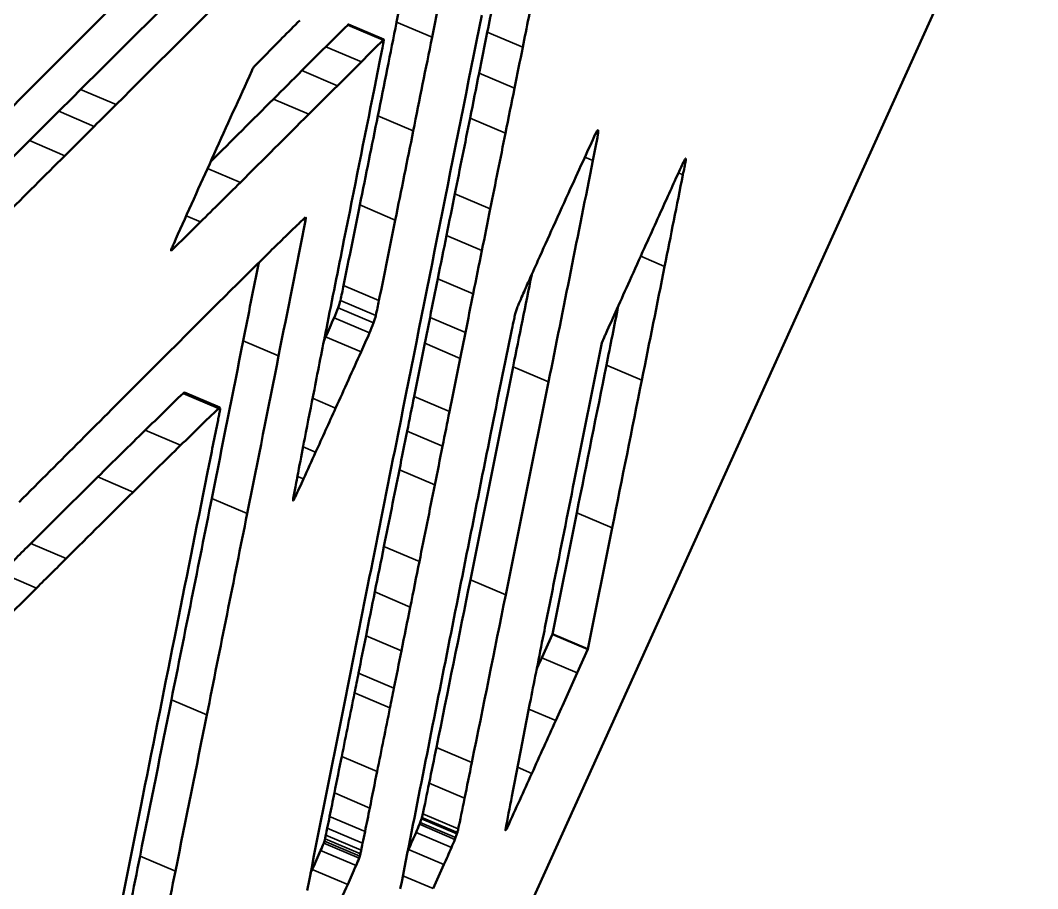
# Model space of a CAD drawing. Header units: inches. Extents: x -20.7 to 49, y -43 to 17.2.
# Drawn here: x 1.756 to 3.297, y -41.35 to -40.036 of the extents above; entities that cross this region are included whole.
import ezdxf

# ---------------------------------------------------------------- set-up
doc = ezdxf.new("R2010")
doc.units = ezdxf.units.IN
doc.header["$MEASUREMENT"] = 0
doc.layers.add('Visible (ANSI)', color=7, linetype='Continuous', lineweight=50)
doc.layers.add('Visible Narrow (ANSI)', color=7, linetype='Continuous', lineweight=35)

msp = doc.modelspace()

# ---------------------------------------------------------------- linework, layer by layer
at = {"layer": 'Visible (ANSI)'}
for p, q in [((1.946961377463195, -42.65952910572965), (3.29707383411534, -39.67531690599644)), ((2.306599696229872, -40.0646256978393), (2.252962986163107, -40.04181233912674)), ((2.764130984300378, -40.24458322680731), (2.764049211584018, -40.24454844633124)), ((2.595118806352422, -40.73308736266885), (2.636904965310651, -40.52394859040663)), ((2.636904965310651, -40.52394859040663), (2.640313280667537, -40.51600580117143)), ((2.058537508205299, -40.62205566691644), (2.004900798138535, -40.59924230820388)), ((2.598977925833698, -40.78124769424762), (2.562029233703281, -40.96506013633564)), ((2.65261463590046, -40.80406105296017), (2.615665943770042, -40.9878734950482)), ((2.562029233703281, -40.96506013633564), (2.545976318948759, -41.00089359877755)), ((2.615665943770042, -40.9878734950482), (2.562029233703281, -40.96506013633564)), ((2.615665943770042, -40.9878734950482), (2.599613029015524, -41.02370695749011))]:
    msp.add_line(p, q, dxfattribs=at)
for centre, major_axis, ratio, start_param, end_param in [((-1050.083601350025, -3035.2079447508), (1335.925260140134, 3140.906902479115), 0.160787303264986, 0.3812311544483746, 0.3815151542309803), ((-15.55699153155856, -70.82983405659097), (-17.49932376614986, -41.14283070001152), 0.1607873032649859, 2.482102995321256, 2.486595824912444), ((-15.5033548214918, -70.85264741530352), (-17.49932376614986, -41.14283070001152), 0.160787303264986, 2.482102995321254, 2.486595824912444), ((974.516962057977, 2722.550165738964), (-1230.608132709628, -2893.294777485647), 0.160787303264986, 0.3772932020384303, 0.3774932322031823), ((2921.544748888473, 4981.47365104652), (-2857.826049853836, -6719.062685534493), 0.160787303264986, 5.622105842892255, 5.622125907168014), ((974.5705987680437, 2722.527352380252), (-1230.608132709627, -2893.294777485647), 0.160787303264986, 0.3772932020384285, 0.3774932322031805), ((2921.59838559854, 4981.450837687808), (-2857.826049853836, -6719.062685534493), 0.160787303264986, 5.622105842892255, 5.622125907168014), ((1364.755043429022, 2307.086042225688), (1332.627146702965, 3133.152675824945), 0.1607873032649859, 2.483182192567149, 2.483486192566565), ((-10.81664872265181, -77.049427117383), (16.51189710913262, 38.82128226070027), 0.1607873032649861, 0.3819063365682815, 0.3841223363486339), ((-1284.946318553357, -3697.044140316798), (1629.196911785764, 3830.420741642982), 0.1607873032649859, 0.3777320838419715, 0.3777601398159368), ((2.241964388895523, -40.07096409669884), (0.01264112168021656, 0.02972066441524261), 0.160787303264986, 0.2890023348540421, 0.3777320838447613), ((2.251330152199486, -40.04565131097642), (0.00163283396362295, 0.003838971849673411), 0.1607873032649861, 8.735934917116838e-13, 0.2890023348540013), ((-40.78892842439024, -114.2747052840805), (-42.18983981112356, -99.19294367062109), 0.1607873032649859, 2.479963524121317, 2.482102995321226), ((-4.52692896977834, -59.11199842003629), (8.504233045878895, 19.9943852182944), 0.1607873032649861, 0.3841214835171556, 0.387761482512337), ((2.295601098962287, -40.0937774554114), (0.01264112168021656, 0.02972066441524262), 0.160787303264986, 0.2890023348540427, 0.3777320838447618), ((2.304966862266251, -40.06846466968898), (0.001632833963622936, 0.003838971849673417), 0.160787303264986, 5.664922618035369, 6.572187642037415), ((-40.73529171432347, -114.2975186427931), (-42.18983981112358, -99.19294367062109), 0.160787303264986, 2.479963524121313, 2.482102995321224), ((783.3888519566156, 1303.327381702917), (-764.5381132963735, -1797.513011325982), 0.1607873032649861, 5.622125907168016, 5.622177666906689), ((-79.7078409688327, -272.8380418939645), (103.6968629525482, 243.8027053840756), 0.160787303264986, 0.3777601398159298, 0.3782472603736073), ((-1284.89268184329, -3697.066953675511), (1629.196911785764, 3830.420741642982), 0.160787303264986, 0.3777320838419707, 0.3777601398159361), ((1.683247037197491, -41.16152992691612), (0.6036785124566082, 1.419314435640202), 0.1607873032649861, 5.626913993109818, 5.647505811202831), ((1.850703809847003, -40.86922098759619), (0.440958920610988, 1.036742816968301), 0.160787303264986, 5.647506724957803, 5.664922618034511), ((783.4424886666824, 1303.304568344205), (-764.5381132963735, -1797.513011325982), 0.1607873032649861, 5.622125907168016, 5.622177666906689), ((-84.29882040489912, -287.1061799958695), (110.4077304846504, 259.5806914601766), 0.160787303264986, 0.387762436857745, 0.3880144368346663), ((2.107849506090607, -40.11451493094094), (0.005127070679278347, 0.01205430585566922), 0.1607873032649861, 0.9373640281434366, 1.428932948191957), ((2.108880328482993, -40.10905527933244), (0.001538148464343069, 0.003616355849268112), 0.1607873032649861, 0.3880144368272944, 0.9373640281442732), ((-79.65420425876592, -272.860855252677), (103.6968629525482, 243.8027053840756), 0.160787303264986, 0.3777601398159298, 0.3782472603736073), ((-8.307253897186005, -58.39564591844523), (10.37020496741668, 24.3814899935836), 0.1607873032649861, 5.624320339277587, 5.626912338914942), ((26.13265976842967, -90.8370031749636), (103.1854261448473, 242.6002613197114), 0.1607873032649861, 1.428932948192092, 1.429460948257024), ((-157.4625675525128, -493.810871235139), (202.1566444385901, 475.2924574781822), 0.160787303264986, 0.3782471202815488, 0.3785431202809703), ((1005.347746797714, 1685.163002714749), (-981.8355609287519, -2308.403158794291), 0.1607873032649861, 5.622178637078095, 5.622222637078091), ((-83.47595761777198, -282.4858784971285), (107.9499629790873, 253.8022103181235), 0.1607873032649861, 0.3772932020384241, 0.3777175704461753), ((-157.408930842446, -493.8336845938516), (202.1566444385901, 475.2924574781822), 0.160787303264986, 0.3782471202815488, 0.3785431202809703), ((328.8829539878672, 522.3970159499099), (319.5214307288655, 751.2299506642885), 0.1607873032649861, 2.482727463865473, 2.483187526098698), ((1005.401383507781, 1685.140189356037), (-981.8355609287519, -2308.403158794291), 0.1607873032649861, 5.622178637078095, 5.622222637078091), ((1.255042467827191, -41.58609219067289), (0.6398786629988104, 1.504424962479749), 0.160787303264986, 0.3815151542308968, 0.439891453494301), ((115.7419634092628, 282.7511006140962), (-143.8921228250651, -338.3061727167368), 0.1607873032649861, 0.3776250441644144, 0.3785427893304991), ((-83.42232090770523, -282.5086918558411), (107.9499629790873, 253.8022103181235), 0.160787303264986, 0.3772932020384232, 0.3777175704461749), ((-283.2892822047884, -850.161720264028), (360.8487993297285, 848.3951298646426), 0.1607873032649861, 0.3777175704461869, 0.3778893573624544), ((115.7956001193296, 282.7282872553836), (-143.8921228250651, -338.3061727167368), 0.1607873032649861, 0.3775427766865675, 0.3785427893305009), ((-32.86815355137396, -100.653590534328), (-34.43391234502973, -80.95790699587097), 0.160787303264986, 2.477471437158737, 2.479963436836599), ((6212.254820612461, 10642.80904564096), (-6079.32717059812, -14293.16537555215), 0.160787303264986, 5.622222229377979, 5.622234229377957), ((-283.2356454947216, -850.1845336227406), (360.8487993297286, 848.3951298646427), 0.160787303264986, 0.3777175704461863, 0.3778893573624541), ((-32.81451684130719, -100.6764038930406), (-34.43391234502973, -80.95790699587097), 0.1607873032649861, 2.477471437158737, 2.479963436836599), ((2.628238773837664, -40.20880049872642), (0.003339048927528733, 0.007850470484471834), 0.1607873032649861, 0.7377236723872302, 1.397190472130657), ((2.628938754463886, -40.20613744738825), (0.001897981385575347, 0.004462362538234477), 0.1607873032649861, 0.01109762041084572, 0.7377236723873501), ((2.622420968409168, -40.22153771839618), (0.008443630369473825, 0.01985190167500889), 0.160787303264986, 6.054176627654275, 6.294282927590053), ((2.618716771554719, -40.22941383616701), (0.0119391152559174, 0.02807017026751262), 0.160787303264986, 5.84770009638642, 6.054176627654694), ((-240.8467315487332, -729.559590126714), (307.1155265362291, 722.0623084280198), 0.1607873032748044, 0.377866641774748, 0.3782783428288379), ((6212.308457322527, 10642.78623228224), (-6079.32717059812, -14293.16537555215), 0.160787303264986, 5.622222229377979, 5.622234229377957), ((3.158017388271524, -41.70698656500799), (2.657393300728202, 6.247823295132125), 0.1607873032649861, 1.397190472130742, 1.403313507857332), ((2.102190325208519, -41.14496743975509), (-0.510247545951426, -1.199647979471305), 0.1607873032649861, 2.481317936582972, 2.532231303775298), ((2.615438348822693, -40.2357602495789), (-0.01501416361360379, -0.03529994643859794), 0.1607873032649859, 2.532231303775792, 2.706107442802622), ((-240.7930948578662, -729.5824034772602), (307.1155265545456, 722.0623084202292), 0.160787303264986, 0.3778666417788393, 0.378278342832929), ((11.50640361140141, -60.10645279581448), (40.51778009713414, 95.26174777687051), 0.1607873032649861, 1.429460690577149, 1.430764690031625), ((-571.3779930085145, -1028.122435407438), (-561.8203831891661, -1320.901379862469), 0.1607873032649861, 2.480937844432214, 2.481317936582688), ((2.832866962753565, -40.83828592882809), (1.079285150917504, 2.537517839811194), 0.1607873032649861, 1.403313507857331, 1.421715548737485), ((2.759999002176883, -40.25612955431225), (0.005001995741568114, 0.01176024095031665), 0.1607873032649861, 0.9297556078513658, 1.393369173213582), ((2.465257790218604, -40.77682485999907), (-0.2880627649245612, -0.6772671748147225), 0.160787303264986, 2.483666599457488, 2.5341999246745), ((2.758761301767111, -40.25696799669571), (-0.006575615499171082, -0.01365367405088096), 0.1016363062328838, 3.677917638218821, 4.088764640812617), ((2.763159735073828, -40.24675322046033), (0.0009366278887362094, 0.002202114959992156), 0.1607873032649861, 6.167451150367103, 6.917235382279161), ((2.756437462571308, -40.26044683087551), (-0.007242694803108104, -0.01702837035751877), 0.160787303264986, 2.53419992467459, 2.640270944313507), ((2.757438012123725, -40.25857116795676), (0.006297552353737957, 0.01480623673101614), 0.1607873032649861, 5.781863597896391, 5.899654348260682), ((2.758691800963318, -40.25608409483783), (0.005124478499408467, 0.01204821135630709), 0.1607873032649861, 5.899654348261241, 6.041508065650688), ((2.824839506726483, -40.44615585956056), (0.3365037905873129, 0.7911573424812773), 0.1607873032649861, 1.393369173213451, 1.416136906110769), ((-127.4356892695165, -264.6470739904372), (-127.3407272445229, -299.3920252148379), 0.160787303264986, 2.482970849687037, 2.483667175754771), ((2.937512011067872, -40.7136430477122), (0.8498776350176772, 1.998155592783417), 0.1607873032649861, 1.416137886791248, 1.431929929188543), ((16.87028533388649, 1.707473486688228), (-18.70471602435052, -43.97684018912225), 0.1607873032649861, 0.3730423457839134, 0.3775427766865622), ((3.224589135295201, -41.72187401015353), (2.817905404502939, 6.625204867080711), 0.1607873032649861, 1.421715548737486, 1.430703156889695), ((-364.8425658563494, -672.1082850876398), (-359.5384027038712, -845.3142435830548), 0.160787303264986, 2.480527816447584, 2.480639816447912), ((8.512367783198052, -52.16441973042683), (24.47525044882051, 57.54399992896422), 0.1607873032649862, 1.431929929188544, 1.433317943380835), ((-83.87021844572378, -188.2322987426638), (-84.41322633183093, -198.464759337177), 0.160787303264986, 2.476555905848429, 2.477471905283195), ((-364.7889291462826, -672.1310984463524), (-359.5384027038713, -845.3142435830548), 0.160787303264986, 2.480527816447596, 2.480639816447926), ((115.7427842598263, 281.8333911919365), (-143.315548856082, -336.9505840374877), 0.160787303264986, 0.3726104149973084, 0.3730423457839187), ((-397.4300618319832, -730.2191817482934), (-390.5057266749587, -918.1218208586636), 0.1607873032649861, 2.486279476124027, 2.486615672439543), ((1.060867476954171, -43.47939673732728), (1.388413203616736, 3.264311818069453), 0.1607873032649861, 0.355117243427209, 0.3601297534509058), ((1.586036753884644, -42.00693094460454), (0.7369718385555953, 1.732701674051125), 0.160787303264986, 0.347066933784097, 0.3551172434272161), ((-0.8920951931227589, -48.9231122534025), (3.789647930575686, 8.909878193232377), 0.160787303264986, 0.3456322777195782, 0.347068491442224), ((2.178835696804489, -40.35445899772865), (0.008939924185033938, 0.02101874290292829), 0.160787303264986, 5.628208326026582, 6.175489876115763), ((-83.81658173565702, -188.2551121013764), (-84.41322633183093, -198.464759337177), 0.1607873032649861, 2.476555905848427, 2.477471905283195), ((-1.718843655048753, -51.29573136048465), (4.85164307907059, 11.40674533979496), 0.160787303264986, 0.3601297534509129, 0.3736778100543532), ((3.288360720130215, -41.85434381415166), (3.089632676173121, 7.264065504457367), 0.1607873032649861, 1.430703156889696, 1.437899557849779), ((2.002436329066595, -40.37543602211341), (0.03296079083454855, 0.07749443665175125), 0.1607873032649862, 1.430764690031631, 1.618674563020581), ((44.23498361397123, 31.97409430584663), (41.07397988593134, 96.56943452246078), 0.1607873032649861, 2.483187526098705, 2.485275041770571), ((-406.8492822009206, -744.369664805933), (-400.6637382106566, -942.0044208063492), 0.1607873032649859, 2.480423520436439, 2.480527520436416), ((1.985653886828528, -40.38183394964165), (-0.001224165509195318, -0.002878147462534775), 0.1607873032649861, 5.211047914595317, 6.655795722169837), ((2.00885379787551, -40.3755302514758), (0.04747308202121672, 0.111614425934843), 0.1607873032649861, 1.68112411467037, 1.70623264299601), ((2.002572121851986, -40.37681102684567), (0.03454341457126902, 0.08121535874747622), 0.1607873032649861, 1.644300231482166, 1.681124114670403), ((2.012259216482454, -40.37654606865412), (0.05604873080394156, 0.1317767173882373), 0.1607873032649861, 1.618674563020573, 1.644302439768914), ((-406.7956454908538, -744.3924781646456), (-400.6637382106566, -942.0044208063492), 0.1607873032649859, 2.480423520436439, 2.480527520436416), ((4.612358552760463, -44.25520095017436), (8.048353351714718, 18.92256202516898), 0.1607873032649861, 1.433317943380835, 1.435989886513831), ((-20.26720801633936, -103.8667098238323), (28.24193184731956, 66.39988128474035), 0.160787303264986, 0.3736784668840478, 0.3773584658458065), ((-397.4836985420499, -730.1963683895808), (-390.5057266749585, -918.1218208586633), 0.160787303264986, 2.486279476124034, 2.486473238296373), ((2.675027716424951, -40.66179846663363), (0.5571803468875814, 1.309992145280146), 0.1607873032649861, 1.43789930670491, 1.463474958171004), ((-60.70182024457186, -149.6851267715515), (-62.05619922650897, -145.9009349607675), 0.1607873032649861, 2.481198587217412, 2.482970849687021), ((-364.3299462373877, -671.2312439852992), (-359.0351000188039, -844.1309237337099), 0.160787303264986, 2.480320467562851, 2.480424730995223), ((-571.4316297185812, -1028.099622048725), (-561.8203831891666, -1320.901379862471), 0.1607873032649859, 2.480937844432216, 2.481096214249671), ((2.599841261823205, -40.546614525907), (0.2774049440936412, 0.6522094683606433), 0.1607873032649861, 1.463474526602578, 1.498285561272009), ((3.778999448721662, -42.60613110353896), (4.578921191292205, 10.76554625079023), 0.1607873032649861, 1.435989841617267, 1.440064435558266), ((1.98202417064278, -40.88957029883125), (-0.2584724709253304, -0.6076971461300209), 0.1607873032649861, 2.422299109640587, 2.476555905848413), ((-364.276309527321, -671.2540573440118), (-359.0351000188039, -844.1309237337099), 0.160787303264986, 2.480320467562851, 2.480424730995223), ((2.231540600393325, -40.47524389477682), (-0.009289146898065417, -0.02183980382795837), 0.1607873032649861, 1.845180961577933, 2.422299109640472), ((2.035660880709548, -40.91238365754381), (-0.2584724709253305, -0.6076971461300208), 0.1607873032649861, 2.422299109640594, 2.476555905848418), ((2.524467541745805, -40.46478003369484), (0.02994370869292062, 0.07040094541632716), 0.1607873032649861, 1.498285561272024, 1.677118819716705), ((-49.82148762968336, -187.813595884741), (65.635892104281, 154.317185782598), 0.1607873032649861, 0.3773596253771876, 0.3797436250949788), ((2.224330176704734, -40.48072144980529), (-0.02064697107423319, -0.04854329497111468), 0.1607873032649862, 1.527447829354572, 1.845180961575274), ((2.540445707803232, -40.42627309825574), (0.03607849942582532, 0.08482451171390497), 0.1607873032649861, 2.319934188485874, 2.449016689833346), ((2.515826880000468, -40.46440010288757), (0.01037576301002233, 0.02439455756173561), 0.160787303264986, 2.033382306681871, 2.319934188485567), ((2.513774609045613, -40.46676827095476), (0.007759946036273418, 0.01824448477427459), 0.160787303264986, 1.677118819717478, 2.03338230668065), ((5.474967538581771, -45.83862709163996), (11.51701459087667, 27.07776527905665), 0.1607873032649861, 1.440064435558266, 1.44146499500784), ((-60.75545695463861, -149.662313412839), (-62.05619922650897, -145.9009349607675), 0.160787303264986, 2.48119858721742, 2.482119188571643), ((2.18645708568346, -40.45098363616731), (-0.1339246370797529, -0.3148715198121802), 0.1607873032649861, 1.435691972804591, 1.527447829354532), ((2.2779668867715, -40.50353480851785), (-0.02064697107423319, -0.04854329497111468), 0.1607873032649862, 1.527447829354572, 1.845180961575274), ((2.285177310460089, -40.49805725348939), (-0.009289146898065417, -0.02183980382795837), 0.1607873032649861, 1.845180961577933, 2.422299109640472), ((-75.33154483740621, -174.145829355367), (-76.08255528865074, -178.8784374354101), 0.1607873032649861, 2.479993710706299, 2.480320467562848), ((3.092102643280738, -39.49495778926133), (0.5817422734997323, 1.367739930381622), 0.160787303264986, 2.449016689833545, 2.466003516658413), ((19.20407644912165, -11.20436871301037), (16.60390584721324, 39.03760490175364), 0.1607873032649861, 2.485274511740242, 2.488818228116084), ((2.240093795750226, -40.47379699487986), (-0.1339246370797529, -0.3148715198121802), 0.1607873032649861, 1.435691972804591, 1.527447829354532), ((-75.27790812733946, -174.1686427140795), (-76.08255528865074, -178.8784374354101), 0.1607873032649861, 2.479993710706299, 2.480320467562848), ((8.151441550048885, -30.86595852578543), (5.557774676650515, 13.06693822263927), 0.160787303264986, 2.466003516658496, 2.483799518259751), ((2.648664143612733, -40.52084366501139), (0.02332040123718882, 0.05482882268936621), 0.1607873032649861, 1.441464995007859, 1.550933586509315), ((-38.6215830683975, -110.795775228247), (-39.79092833641943, -93.55283951648308), 0.160787303264986, 2.482441403730189, 2.486279476124036), ((0.619611540378406, -37.34199636327499), (-6.665414925838369, -15.6711220104162), 0.160787303264986, 1.435342357335884, 1.43569287365819), ((1640.571417948079, 2776.691790581621), (-1604.093418285922, -3771.399673352287), 0.1607873032649859, 5.621586498069914, 5.621618528686829), ((0.6732482504451699, -37.36480972198756), (-6.665414925838369, -15.6711220104162), 0.1607873032649862, 1.430156007557797, 1.43569287365819), ((-38.56794635833074, -110.8185885869595), (-39.79092833641943, -93.55283951648308), 0.160787303264986, 2.482441403730181, 2.486279476124029), ((1640.625054658145, 2776.668977222908), (-1604.093418285922, -3771.399673352287), 0.1607873032649859, 5.621586498069914, 5.621618528686829), ((-172.9984034438254, -342.822491208531), (-171.9212345697059, -404.2056905833582), 0.160787303264986, 2.480370204153985, 2.481198587217413), ((-123.5275023818953, -257.413705030853), (-123.3700314618422, -290.0564836515639), 0.160787303264986, 2.479274264636405, 2.480937844432212), ((-352.5251908192817, -1048.837568135221), (449.4704201120672, 1056.754286420254), 0.1607873032649861, 0.3797441405068867, 0.3803201405027048), ((-123.4738656718285, -257.4365183895655), (-123.3700314618423, -290.056483651564), 0.160787303264986, 2.479274264636405, 2.480937844432212), ((-172.9447667337586, -342.8453045672435), (-171.9212345697059, -404.2056905833582), 0.160787303264986, 2.480370204153985, 2.481198587217413), ((-45.66519403694516, -175.1356996944867), (59.72480951298019, 140.4195818775761), 0.1607873032649861, 0.3664963927187127, 0.367844392420508), ((1.993338067918025, -40.62642755594543), (0.01156273022051123, 0.02718524774155255), 0.160787303264986, 3.145944467201736e-13, 0.3664963927184428), ((9.79308609971064, -27.47179076436735), (7.413606928319472, 17.43020352125236), 0.160787303264986, 2.488818228116095, 2.495291912136148), ((317.3229219132187, 501.059235667631), (-308.4092607662831, -725.1040195375061), 0.1607873032649861, 5.62161852868683, 5.621726369442579), ((-45.6115573268784, -175.1585130531992), (59.72480951298019, 140.4195818775761), 0.1607873032649861, 0.3664963927187133, 0.3678443924205079), ((2.04697477798479, -40.64924091465799), (0.01156273022051123, 0.02718524774155255), 0.1607873032649859, 6.142834591969773, 6.649681699897697), ((1.75738402309098, -41.15307208126796), (0.2921788663173622, 0.6869445809254784), 0.160787303264986, 5.628303763279309, 5.644631672593303), ((1.253886998825194, -42.03053079349095), (0.781830321653594, 1.838168890968983), 0.160787303264986, 5.644630680482054, 5.649902680236857), ((2.057770090874841, -40.62537955613097), (0.001212969987556862, 0.002851825562470253), 0.160787303264986, 5.64990268023648, 6.142834591972608), ((1.100567042893771, -38.25692577806889), (-4.840194202579419, -11.37982777466638), 0.1607873032649861, 1.424149209647341, 1.430156007557798), ((317.3765586232855, 501.0364223089184), (-308.4092607662831, -725.1040195375061), 0.1607873032649861, 5.62161852868683, 5.621726369442579), ((9.265291301013022, -28.27305676852253), (7.068891203057938, 16.61973901910392), 0.160787303264986, 2.476185721880848, 2.483077715060519), ((1.518815274629776, -41.56494784465883), (0.5253009553163995, 1.235040196978595), 0.1607873032649861, 5.617779497428038, 5.628303473145092), ((-9.575362179585516, -73.19715361591332), (14.45201913445788, 33.97828307357364), 0.1607873032649861, 0.367844790921304, 0.3748097512507845), ((257.6147902356497, 399.2511012831575), (249.7026459500397, 587.0783251373452), 0.160787303264986, 2.483488078756356, 2.484538765375621), ((456.6931456943495, 740.7536558648951), (-444.8717702358105, -1045.942355865918), 0.1607873032649861, 5.621726121144338, 5.621810172839034), ((112.1990766933505, 148.4627291486638), (107.3198871863243, 252.3208329794074), 0.1607873032649861, 2.483799551798739, 2.485863551615575), ((-9.52172546951875, -73.21996697462588), (14.45201913445787, 33.97828307357364), 0.1607873032649862, 0.3678447909213043, 0.3748097512507844), ((8.242950048967286, -30.16131249680801), (5.902723667137546, 13.87795115693337), 0.160787303264986, 2.495291912136185, 2.500287479291972), ((456.7467824044163, 740.7308425061826), (-444.8717702358105, -1045.942355865918), 0.1607873032649861, 5.621726121144338, 5.621810172839034), ((2.042610479086342, -40.33497146891286), (-0.7056877499721355, -1.659149348407361), 0.1607873032649861, 1.399257082719253, 1.424148761406901), ((-40.5488463551788, -161.0427498660941), (53.5509331999614, 125.9041210915597), 0.160787303264986, 0.374809751250797, 0.3774381639419753), ((469.671110133098, 764.9134793002012), (457.4609588638584, 1075.540919975883), 0.160787303264986, 2.483076405891978, 2.483424405890776), ((3.18000207814016, -38.97082589448782), (0.9751276013809707, 2.29263200970837), 0.160787303264986, 2.500287479292034, 2.519190480723825), ((6284.756428222564, 10764.58346506917), (-6151.193419467154, -14462.13081386144), 0.1607873032649861, 5.621810172839036, 5.621822169100423), ((4.263301916226533, -37.06563626359998), (2.023955904400178, 4.758542457514988), 0.160787303264986, 2.519190480723852, 2.52583525916295), ((2.037576285836392, -40.32100903977767), (-0.730633628853836, -1.717799847432824), 0.1607873032649862, 1.382661937969291, 1.399257845941915), ((6284.810064932631, 10764.56065171046), (-6151.193419467154, -14462.13081386144), 0.1607873032649861, 5.621810172839036, 5.621822169100423), ((740.8308642589118, 1231.196928984574), (722.1498895342071, 1697.853645214021), 0.160787303264986, 2.48320916306486, 2.483345163064389), ((-40.49520964511202, -161.0655632248066), (53.5509331999614, 125.9041210915597), 0.160787303264986, 0.374809751250797, 0.3774381639419753), ((2.171623359512751, -40.75563816623281), (-0.003427872819067736, -0.008059305201775297), 0.1607873032649861, 0.6450469049304299, 1.382661937969433), ((-103.4936446143894, -222.5160307228614), (-103.2643446789775, -242.7858074546365), 0.1607873032649859, 2.480558687037943, 2.48244268689392), ((2.170283112070587, -40.76026837257439), (-0.001083910849566324, -0.002548393364998393), 0.1607873032649861, 5.66742791274546, 6.928232212110099), ((-103.4400079043226, -222.538844081574), (-103.2643446789775, -242.7858074546365), 0.160787303264986, 2.480558687037941, 2.482442686893918), ((124.0447066391563, 306.4953272888458), (-154.7180654214055, -363.7591518924739), 0.1607873032649861, 0.3770337995151927, 0.3774381639419584), ((-445.8182744567959, -811.5791353470584), (-438.7627913295968, -1031.57947600565), 0.160787303264986, 2.480129283571216, 2.480229283571237), ((124.0983433492231, 306.4725139301332), (-154.7180654214054, -363.7591518924738), 0.1607873032649861, 0.3770337995151936, 0.3774381639419584), ((-445.7646377467291, -811.601948705771), (-438.7627913295968, -1031.57947600565), 0.160787303264986, 2.480129283571216, 2.480229283571237), ((2248.967947405417, 6340.851498172456), (-2842.438995817345, -6682.886032787495), 0.1607873032649861, 0.3769858320521244, 0.37703379951519), ((-46.13931997198851, -124.3853277303394), (-47.57625603055982, -111.8569993540036), 0.160787303264986, 2.475886206339252, 2.479274205528968), ((61.40618386519701, 60.50156767451494), (57.55725267176345, 135.3234178576012), 0.160787303264986, 2.483344912522544, 2.484208912514397), ((-382.859105598321, -703.2990810727233), (-377.117271139292, -886.6440925304358), 0.1607873032649859, 2.480015693107923, 2.480127693104812), ((-46.08568326192176, -124.408141089052), (-47.57625603055984, -111.8569993540036), 0.1607873032649861, 2.475886206339272, 2.47927420552899), ((-382.8054688882543, -703.3218944314359), (-377.117271139292, -886.6440925304358), 0.1607873032649859, 2.480015693107923, 2.480127693104812), ((267.0953142685768, 415.8449674403319), (259.3123711555488, 609.6718437491149), 0.160787303264986, 2.483422924722898, 2.484050924718341), ((-350.9225818092164, -648.3767943600667), (-345.8460201422609, -813.121949461276), 0.1607873032649861, 2.479910687266157, 2.480014687267747), ((22.80670888827288, -6.041454414584167), (19.8103750874623, 46.57636599099924), 0.160787303264986, 2.484208671801888, 2.485892671702171), ((-350.8689450991496, -648.3996077187793), (-345.8460201422609, -813.121949461276), 0.160787303264986, 2.479910687266157, 2.480014687267747), ((2.098353045311431, -40.2440641224303), (-1.73581706184747, -4.081096415847274), 0.1607873032649861, 1.448686606041184, 1.452990269998435), ((106.3193168485977, 138.3167439011878), (101.5728621801139, 238.8089464620197), 0.160787303264986, 2.485864544508891, 2.48804052601081), ((16.42352036118842, -17.05646486305873), (13.57138068132979, 31.90780542145533), 0.1607873032649861, 2.485891166546629, 2.488127166313847), ((-29.51195647440612, -95.6739380634156), (-31.11942598012824, -73.16518579184232), 0.160787303264986, 2.479301253397583, 2.479909707815356), ((2.151989755378196, -40.26687748114285), (-1.73581706184747, -4.081096415847274), 0.1607873032649861, 1.435006446595017, 1.452990269998435), ((-29.45831976433936, -95.69675142212816), (-31.11942598012824, -73.16518579184232), 0.160787303264986, 2.479301253397576, 2.479909707815349), ((-1371.211627810516, -2403.331256884782), (-1344.370051659753, -3160.761534145404), 0.1607873032649859, 2.480447165736116, 2.480559165736498), ((-1036.499249086933, -1826.687586980052), (-1017.351794272546, -2391.905721241335), 0.160787303264986, 2.479241065705732, 2.479301253397569), ((13.37179584390621, -22.32944174337969), (10.59060539542035, 24.89967558845133), 0.1607873032649861, 2.48812605613365, 2.493257894168254), ((129.1744447028506, 177.7856703310213), (124.1119512348098, 291.8008184624463), 0.1607873032649859, 2.484538765375625, 2.485989323447576), ((-1036.445612376866, -1826.710400338765), (-1017.351794272546, -2391.905721241335), 0.160787303264986, 2.479241065705732, 2.479301253397569), ((-1371.15799110045, -2403.354070243495), (-1344.370051659753, -3160.761534145403), 0.160787303264986, 2.480447165736116, 2.480559165736498), ((1.930009435585946, -39.82362929452852), (-2.663922438868354, -6.263174015463204), 0.1607873032649862, 1.421963634321114, 1.435006446595017), ((-23.18291615981432, -85.00221869902052), (-25.06902513062446, -58.94002937180605), 0.160787303264986, 2.474513925073772, 2.475886019733911), ((-128.2938656834158, -265.5353175754537), (-127.8487366339287, -300.5864110426359), 0.160787303264986, 2.478965480390199, 2.479241065705743), ((5.922994939738396, -35.23816682344713), (3.326082085620816, 7.819984016053579), 0.160787303264986, 2.493257894168291, 2.505422043154415), ((-128.2402289733491, -265.5581309341663), (-127.8487366339287, -300.5864110426359), 0.1607873032649859, 2.478965480390208, 2.479241065705754), ((-23.12927944974755, -85.02503205773307), (-25.06902513062446, -58.94002937180605), 0.1607873032649861, 2.474513925073772, 2.475886019733911), ((-1.938352455495817, -31.11777878561395), (-19.81353163023845, -46.58378736949421), 0.1607873032649861, 1.420183826591138, 1.421963634321114), ((2.375053817227186, -41.18903497573043), (-0.01567688233489301, -0.07709131515327383), 0.008421364041133056, 0.8963823015056018, 1.549079405705977), ((-57.63521646210761, -144.0968126503003), (-58.63921188063372, -137.8672227011333), 0.1607873032649859, 2.478580073761478, 2.478965480390194), ((2.428690527293952, -41.21184833444299), (-0.01567688233489301, -0.07709131515327383), 0.008421364041133054, 0.8963823015058772, 1.549079405705966), ((20.1352501749499, -10.43644319045256), (17.13818766290884, 40.29376008712028), 0.160787303264986, 2.505422043154436, 2.507362105190438), ((107.1727439535879, 140.1739188077689), (102.914727618127, 241.9638193746038), 0.1607873032649861, 2.484049374970876, 2.485301374929756), ((-57.58157975204085, -144.1196260090129), (-58.63921188063372, -137.8672227011333), 0.1607873032649859, 2.478580073761478, 2.478965480390194), ((-2.308371775188154, -49.03000585624971), (-4.440562384210636, -10.44024951065947), 0.160787303264986, 2.476019486863018, 2.478579436193865), ((2.356675795735083, -41.25376501410461), (-0.00844897554485695, -0.01986446876895998), 0.1607873032649861, 1.677118000204977, 1.815699234911273), ((2.349300545363301, -41.26570994499121), (0.01646890513330773, 0.03461583625505907), 0.1411573430277699, 5.240768432014816, 5.43034999493306), ((2.360295418275395, -41.24876816062704), (-0.004472973960167554, -0.01051645268285836), 0.1607873032649861, 2.036457151756192, 2.251808585657214), ((2.350744109564543, -41.26278854291498), (-0.0148179070000472, -0.03483852560124332), 0.160787303264986, 2.25180858565682, 2.458239987307447), ((1.718696277819886, -42.12078467832394), (-0.492454287844281, -1.15781407687674), 0.160787303264986, 2.462879006415566, 2.476019486863011), ((-2.254735065121389, -49.05281921496227), (-4.440562384210636, -10.44024951065947), 0.160787303264986, 2.476019486863018, 2.478579436193865), ((2.232028963820139, -41.11557330214677), (-0.4208085446234389, -0.9893670715465817), 0.1607873032649862, 1.461060434659614, 1.487311970026635), ((2.347245428916591, -41.2555184557373), (-0.02801342661716592, -0.06586264041052639), 0.1607873032649861, 1.487311970026687, 1.677118000205043), ((2.413932128342161, -41.2715815193396), (-0.004472973960167554, -0.01051645268285836), 0.1607873032649861, 2.036457151756192, 2.251808585657214), ((2.404380819631309, -41.28560190162754), (-0.0148179070000472, -0.03483852560124332), 0.160787303264986, 2.25180858565682, 2.458239987307447), ((2.492404542333816, -41.25878216017908), (-0.001419933721555809, -0.003338420015076048), 0.1607873032649861, 5.648954758775336, 6.928231056975448), ((2.493352093179742, -41.25550862195892), (-0.003077104644459094, -0.007234610726964096), 0.1607873032649861, 0.6450457497941251, 1.420183826591313), ((2.205697173019209, -41.28616066513841), (-0.01809912890417574, -0.04255303840726967), 0.1607873032649861, 1.483836089951566, 1.745096630987165), ((2.21393416996179, -41.28239662525953), (-0.003005309013638033, -0.007065811319435491), 0.160787303264986, 1.745096634633628, 2.213899594674082), ((2.205722674459997, -41.29405815627486), (-0.01210699722415592, -0.02846487919964635), 0.1607873032649861, 2.213899594675402, 2.380347844957811), ((2.178221606808171, -41.3384965132306), (-0.04003392915893366, -0.09412416111920724), 0.1607873032649861, 2.380347844957882, 2.462879006415593), ((1.772332987886651, -42.1435980370365), (-0.492454287844281, -1.15781407687674), 0.160787303264986, 2.462879006415553, 2.476019486863011), ((2.400882138983357, -41.27833181444986), (-0.02801342661716592, -0.06586264041052639), 0.1607873032649861, 1.487311970026687, 1.677118000205043), ((2.410312505801849, -41.27657837281717), (-0.00844897554485695, -0.01986446876895998), 0.1607873032649861, 1.677118000204977, 1.815699234911273), ((2.402937255430067, -41.28852330370376), (0.01646890513330774, 0.03461583625505906), 0.1411573430277698, 5.240768431994869, 5.43034999493306), ((2.048072978599518, -41.08793994351692), (-0.5621007823884586, -1.321560629153478), 0.1607873032649861, 1.462037146383841, 1.483836089951529), ((2.231858316874935, -41.36130987194316), (-0.04003392915893366, -0.09412416111920724), 0.1607873032649861, 2.380347844957882, 2.462879006415593), ((2.159122180122088, -41.00129973204431), (-0.6946474283390232, -1.633192340588378), 0.1607873032649861, 1.459452271324915, 1.461060706941003), ((2.285665673886905, -41.13838666085933), (-0.4208085446234389, -0.9893670715465817), 0.1607873032649862, 1.461060434659614, 1.487311970026635), ((-221.7121552889875, -426.013153979939), (-218.9622266119233, -514.8042255563106), 0.160787303264986, 2.48001831004094, 2.480447113245454), ((2.259333883085973, -41.30897402385096), (-0.01809912890417574, -0.04255303840726967), 0.1607873032649861, 1.483836089951566, 1.745096630987165), ((2.267570880028555, -41.30520998397208), (-0.003005309013638033, -0.007065811319435491), 0.160787303264986, 1.745096634633628, 2.213899594674082), ((2.259359384526762, -41.31687151498742), (-0.01210699722415592, -0.02846487919964635), 0.1607873032649861, 2.213899594675402, 2.380347844957811), ((-221.6585185789208, -426.0359673386515), (-218.9622266119233, -514.8042255563106), 0.1607873032649861, 2.480018310040931, 2.480447113245443), ((1.941604594902564, -40.92259502072741), (-0.9604855516565942, -2.258206943862418), 0.1607873032649861, 1.459403302166571, 1.462037146383841), ((2.101709688666282, -41.11075330222948), (-0.5621007823884586, -1.321560629153478), 0.1607873032649861, 1.462037146383842, 1.483836089951529), ((2.212758890188854, -41.02411309075687), (-0.6946474283390232, -1.633192340588378), 0.1607873032649861, 1.438401063401783, 1.461060706941003), ((1.995241304969329, -40.94540837943996), (-0.9604855516565942, -2.258206943862418), 0.1607873032649861, 1.442723105464847, 1.462037146383841)]:
    msp.add_ellipse(centre, major_axis=major_axis, ratio=ratio, start_param=start_param, end_param=end_param, dxfattribs=at)
at = {"layer": 'Visible Narrow (ANSI)'}
for p, q in [((2.305588614710313, -40.06540237021858), (2.251951904643548, -40.04258901150602)), ((2.306356064366932, -40.06471008248039), (2.252719354300168, -40.04189672376783)), ((2.379699227686007, -40.06123478532469), (2.326062517619246, -40.03842142661213)), ((2.517109588990523, -40.07632067891816), (2.463472878923761, -40.0535073202056)), ((2.272669051153313, -40.0982075028535), (2.219032341086548, -40.07539414414095)), ((2.236279231659394, -40.13448979038567), (2.182642521592629, -40.11167643167312)), ((2.504623223344886, -40.13846273624257), (2.450986513278122, -40.11564937753001)), ((1.90105570098778, -40.16319279178859), (1.847418990921016, -40.14037943307603)), ((2.193152765511583, -40.17752294196566), (2.139516055444819, -40.15470958325311)), ((1.868071500208429, -40.19604626594997), (1.814434790141665, -40.17323290723741)), ((2.351261692150881, -40.20290486577039), (2.297624982084119, -40.18009150705783)), ((2.490994110020976, -40.20629903003204), (2.437357399954211, -40.18348567131947)), ((2.631368759648696, -40.20251231009298), (2.630281361295744, -40.20204980579958)), ((1.823423931871352, -40.24054381696833), (1.769787221804588, -40.21773045825577)), ((2.630998668616597, -40.20819549728148), (2.627640674697163, -40.20676723817045)), ((2.631445503689963, -40.20477339076312), (2.629153588361735, -40.20379856798862)), ((2.623500805079168, -40.24777567550476), (2.611232348844805, -40.24255752001805)), ((2.763947344249992, -40.24712880675364), (2.7626045860846, -40.24655769000071)), ((2.764104746002406, -40.24607349056011), (2.76316856882018, -40.24567530532746)), ((2.764168876362555, -40.24521951655665), (2.763632762374193, -40.24499149062606)), ((2.089486146738326, -40.28089142003905), (2.039774744527719, -40.25974761667523)), ((2.759778330369031, -40.26925069674537), (2.753014314867142, -40.26637375086651)), ((2.467981062420118, -40.32084874995181), (2.414344352353354, -40.29803539123926)), ((2.32402465242693, -40.33793229234456), (2.270387942360167, -40.31511893363201)), ((2.029023358529864, -40.34084304129684), (2.007267060404133, -40.33158941196756)), ((2.187984230977448, -40.33866542799124), (2.184405184386518, -40.33714314831327)), ((2.455276097813236, -40.38408203323082), (2.401639387746472, -40.36126867451826)), ((1.984682193650625, -40.38458625479438), (1.98434525299138, -40.38444294346684)), ((2.732049878882214, -40.40806348160056), (2.695862150807274, -40.3926717168831)), ((2.442124583489069, -40.44952280684999), (2.388487873422307, -40.42670944813743)), ((2.299347009694436, -40.45983597196921), (2.245710299627673, -40.43702261325665)), ((2.294478874994884, -40.48261184258143), (2.240842164928121, -40.45979848386888)), ((2.291074450951812, -40.4935773625774), (2.23743774088505, -40.47076400386485)), ((2.284869965219307, -40.50895508066554), (2.231233255152544, -40.48614172195298)), ((2.430305713977364, -40.50831964536899), (2.3766690039106, -40.48550628665642)), ((2.147349337919041, -40.54346837341945), (2.093712627852276, -40.52065501470689)), ((2.272220978668595, -40.53754536314163), (2.218584268601833, -40.51473200442908)), ((2.422451197082123, -40.5473767022102), (2.368814487015361, -40.52456334349764)), ((2.697519020607786, -40.58047451822463), (2.643882310541023, -40.55766115951208)), ((2.556244838206422, -40.58289869233401), (2.502608128139658, -40.56008533362146)), ((2.056203262068553, -40.62319486115559), (2.002566552001789, -40.60038150244304)), ((2.233748315440521, -40.62267525025305), (2.198799556413274, -40.60781045755314)), ((2.406210252621203, -40.6281106436296), (2.35257354255444, -40.60529728491704)), ((1.998896325157224, -40.67906178761057), (1.94525961509046, -40.65624842889802)), ((2.395699628356632, -40.68036681380202), (2.342062918289868, -40.65755345508946)), ((2.203400387459844, -40.68965828093133), (2.184382339883944, -40.68156931460916)), ((1.926914388287932, -40.74985192844385), (1.873277678221167, -40.72703856973128)), ((2.185004955922533, -40.72998725764955), (2.175816486927548, -40.72607911639813)), ((2.383886493331699, -40.73911062277237), (2.330249783264936, -40.71629726405982)), ((2.172255225138833, -40.757686903274), (2.170149543443686, -40.75679129144795)), ((2.099754346158106, -40.78226985544499), (2.046117636091341, -40.75945649673243)), ((2.169663345724914, -40.76240950411007), (2.169170329625257, -40.76219980905012)), ((2.65261463590046, -40.80406105296017), (2.598977925833698, -40.78124769424762)), ((1.825723474523045, -40.85035835078584), (1.77208676445628, -40.82754499207328)), ((2.360577596599417, -40.85503179468113), (2.306940886532656, -40.83221843596858)), ((1.780690986272116, -40.89518779229669), (1.727054276205354, -40.87237443358413)), ((2.491391164107045, -40.90535268469572), (2.43775445404028, -40.88253932598317)), ((2.346716157739297, -40.92396186640497), (2.293079447672535, -40.90114850769241)), ((2.33336791853392, -40.9903248052559), (2.279731208467159, -40.96751144654335)), ((2.599613029015524, -41.02370695749011), (2.545976318948759, -41.00089359877755)), ((2.321996919214422, -41.0468445537138), (2.268360209147658, -41.02403119500124)), ((2.03855453173016, -41.08745797419967), (1.984917821663396, -41.06464461548711)), ((2.316003937989331, -41.07661031674258), (2.262367227922567, -41.05379695803003)), ((2.567155140718369, -41.09587576517674), (2.526281789405771, -41.07849105936391)), ((2.440040709953766, -41.15931605318686), (2.386403999887005, -41.13650269447431)), ((2.296602660431105, -41.17290412317442), (2.242965950364344, -41.15009076446186)), ((2.530898699493849, -41.17594643839612), (2.509003365676217, -41.16663367286873)), ((2.428999161380455, -41.21365437845822), (2.375362451313693, -41.19084101974567)), ((2.28543302757284, -41.22832244728408), (2.231796317506078, -41.20550908857152)), ((2.278260773649952, -41.26388297986283), (2.22462406358319, -41.24106962115027)), ((2.415459711965526, -41.27307994327885), (2.361823001898764, -41.25026658456629)), ((2.417451425698314, -41.26750211245702), (2.363814715631551, -41.24468875374447)), ((2.418061952574711, -41.2655193433305), (2.364425242507949, -41.24270598461795)), ((2.419408342586526, -41.26009033267453), (2.365771632519765, -41.23727697396198)), ((2.274636086418827, -41.28179904073597), (2.220999376352064, -41.25898568202341)), ((2.409099165729053, -41.28831244585546), (2.35546245566229, -41.26549908714291)), ((2.414385042173153, -41.27582114301249), (2.36074833210639, -41.25300778429992)), ((2.491592640930669, -41.26158706535712), (2.49094713146479, -41.26131251013218)), ((2.494040457933409, -41.25708328828085), (2.49191815887712, -41.25618060857499)), ((2.269210936787576, -41.30446053131407), (2.215574226720814, -41.28164717260152)), ((2.270282254102664, -41.30135943411153), (2.216645544035902, -41.27854607539897)), ((2.271281759333547, -41.29760641756895), (2.217645049266784, -41.2747930588564)), ((2.272520953103044, -41.29208648625345), (2.218884243036281, -41.26927312754089)), ((2.26457809621451, -41.31556889790886), (2.210941386147747, -41.29275553919631)), ((2.397701315856471, -41.31399166871192), (2.344064605789709, -41.29117830999936)), ((1.991036287772592, -41.32391840052754), (1.937399577705829, -41.30110504181498)), ((2.251931199106344, -41.34404663479039), (2.198294489039582, -41.32123327607783)), ((2.38135779161324, -41.35042191717441), (2.335554148369125, -41.33094020507146))]:
    msp.add_line(p, q, dxfattribs=at)

doc.saveas('drawing.dxf')
